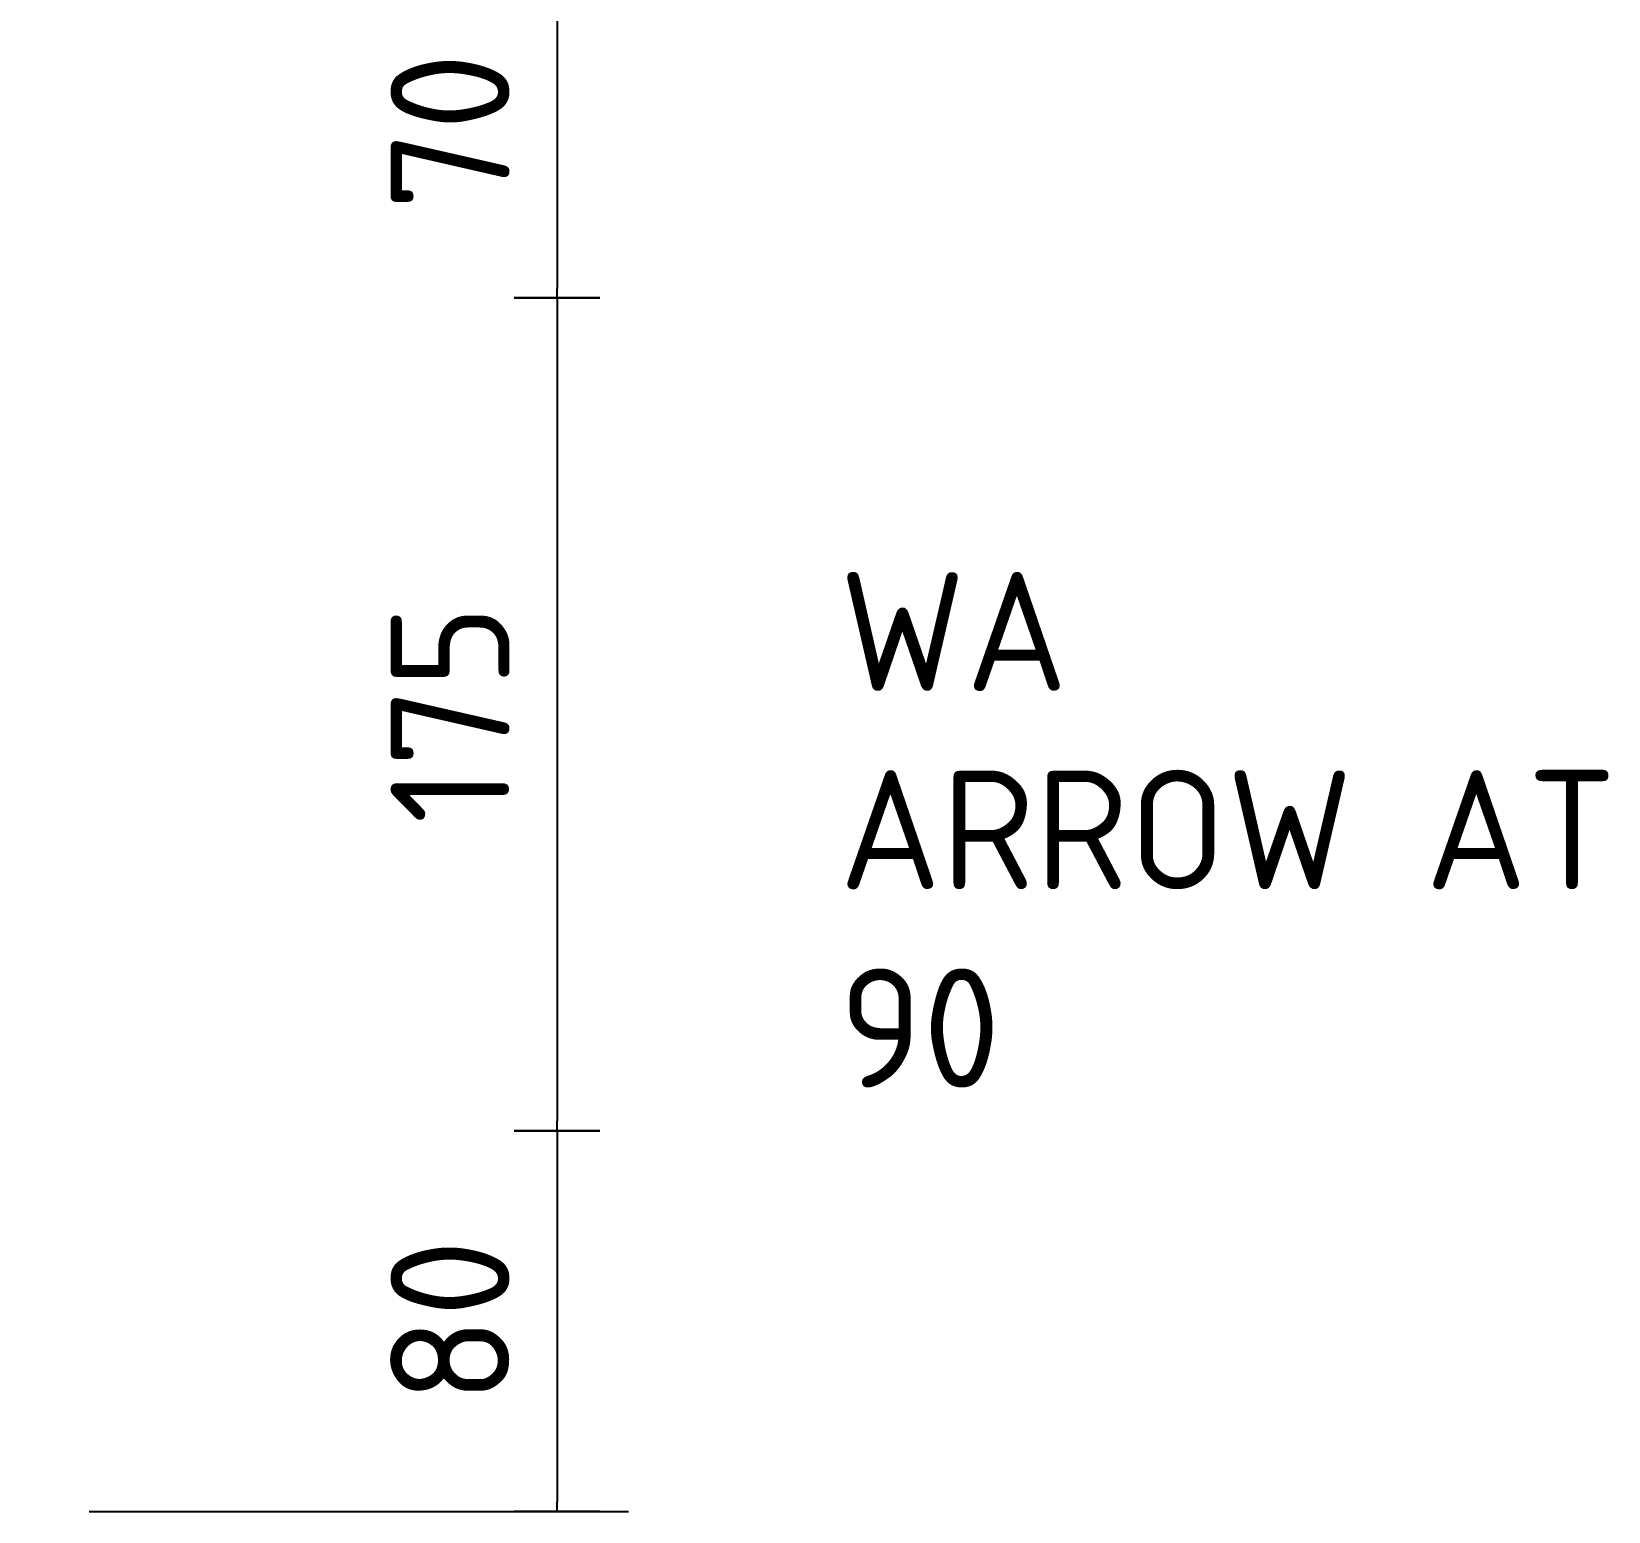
# Model space of a CAD drawing. Header units: millimetres. Extents: x 0 to 420, y 0 to 297.
# Drawn here: x 276.73 to 309.87, y 180.45 to 211.55 of the extents above; entities that cross this region are included whole.
import ezdxf

# ---------------------------------------------------------------- set-up
doc = ezdxf.new("R2010")
doc.units = ezdxf.units.MM
doc.header["$MEASUREMENT"] = 0
doc.layers.get('DEFPOINTS').update_dxf_attribs({"true_color": 0x165788})
doc.layers.add('COMMENTS', color=4, linetype='Continuous')
doc.layers.add('T25', color=1, linetype='Continuous')
doc.styles.add('iso', font='iso3098b.shx')
doc.dimstyles.new('signsdim', dxfattribs={"dimtxt": 2.5, "dimasz": 0.2, "dimexe": 1.5, "dimexo": 2, "dimgap": 1, "dimtad": 1, "dimlfac": 10, "dimrnd": 1, "dimtxsty": 'iso', "dimblk": 'sgndim', "dimcen": 2.5, "dimse2": 1, "dimadec": 0, "dimazin": 0, "dimtfac": 1, "dimtix": 1, "dimtmove": 0, "dimatfit": 3, "dimfxl": 1, "dimarcsym": 0})

# ---------------------------------------------------------------- blocks, each defined once
blk = doc.blocks.new('sgndim')
for p, q in [((0, 4.5), (0, -4.5)), ((0, 0), (-1, 0))]:
    blk.add_line(p, q)
blk = doc.blocks.new('*D45')
at = {"layer": 'DEFPOINTS', "color": 0, "transparency": 16777216}
for p in [(276.836, 188.448), (275.942, 180.448), (287.772, 180.448)]:
    blk.add_point(p, dxfattribs=at)
at = {"layer": 'T25', "color": 0, "lineweight": -2, "transparency": 16777216}
for p, q in [((287.772, 188.248), (287.772, 180.648)), ((277.942, 180.448), (289.272, 180.448))]:
    blk.add_line(p, q, dxfattribs=at)
at = {"layer": 'T25', "color": 0, "lineweight": -2, "transparency": 16777216, "xscale": 0.2, "yscale": 0.2, "zscale": 0.2}
for p, rotation in [((287.772, 188.448), 90), ((287.772, 180.448), 270)]:
    blk.add_blockref('sgndim', p, dxfattribs=dict(at, rotation=rotation))
at = {"layer": 'T25', "color": 0, "transparency": 16777216, "insert": (285.522, 184.448), "char_height": 2.5, "attachment_point": 5, "rotation": 90, "style": 'iso'}
blk.add_mtext('80', dxfattribs=at)
blk = doc.blocks.new('*D46')
at = {"layer": 'DEFPOINTS', "color": 0, "transparency": 16777216}
for p in [(273.489, 205.948), (273.489, 188.448), (287.772, 188.448)]:
    blk.add_point(p, dxfattribs=at)
at = {"layer": 'T25', "color": 0, "lineweight": -2, "transparency": 16777216}
blk.add_line((287.772, 205.748), (287.772, 188.648), dxfattribs=at)
at = {"layer": 'T25', "color": 0, "lineweight": -2, "transparency": 16777216, "xscale": 0.2, "yscale": 0.2, "zscale": 0.2}
for p, rotation in [((287.772, 205.948), 90), ((287.772, 188.448), 270)]:
    blk.add_blockref('sgndim', p, dxfattribs=dict(at, rotation=rotation))
at = {"layer": 'T25', "color": 0, "transparency": 16777216, "insert": (285.522, 197.198), "char_height": 2.5, "attachment_point": 5, "rotation": 90, "style": 'iso'}
blk.add_mtext('175', dxfattribs=at)
blk = doc.blocks.new('*D47')
at = {"layer": 'DEFPOINTS', "color": 0, "transparency": 16777216}
for p in [(267.775, 212.948), (267.775, 205.948), (287.772, 205.948)]:
    blk.add_point(p, dxfattribs=at)
at = {"layer": 'T25', "color": 0, "lineweight": -2, "transparency": 16777216}
blk.add_line((287.772, 212.748), (287.772, 206.148), dxfattribs=at)
at = {"layer": 'T25', "color": 0, "lineweight": -2, "transparency": 16777216, "xscale": 0.2, "yscale": 0.2, "zscale": 0.2}
for p, rotation in [((287.772, 212.948), 90), ((287.772, 205.948), 270)]:
    blk.add_blockref('sgndim', p, dxfattribs=dict(at, rotation=rotation))
at = {"layer": 'T25', "color": 0, "transparency": 16777216, "insert": (285.522, 209.448), "char_height": 2.5, "attachment_point": 5, "rotation": 90, "style": 'iso'}
blk.add_mtext('70', dxfattribs=at)

msp = doc.modelspace()

# ---------------------------------------------------------------- texts
at = {"layer": 'COMMENTS', "insert": (293.701, 200.1926), "char_height": 2.5, "width": 17.048722, "attachment_point": 1, "style": 'iso'}
msp.add_mtext('WA ARROW AT 90', dxfattribs=at)

# ---------------------------------------------------------------- dimensions: what is measured, and where the dimension line sits
at = {"layer": 'T25'}
for base, p1, p2, override, picture, middle in [((287.7719, 205.9481), (267.7755, 212.9481), (267.7755, 205.9481), {"dimse1": 1}, '*D47', (285.5219, 209.4481)), ((287.7719, 188.4481), (273.4887, 205.9481), (273.4887, 188.4481), {"dimse1": 1}, '*D46', (285.5219, 197.1981)), ((287.7719, 180.4481), (276.8359, 188.4481), (275.9424, 180.4481), {"dimse1": 1, "dimse2": 0}, '*D45', (285.5219, 184.4481))]:
    dim = msp.add_linear_dim(base=base, p1=p1, p2=p2, angle=90, dimstyle='signsdim', override=override, dxfattribs=at)
    dim.commit()
    dim.dimension.update_dxf_attribs({"geometry": picture, "text_midpoint": middle})

doc.saveas('drawing.dxf')
